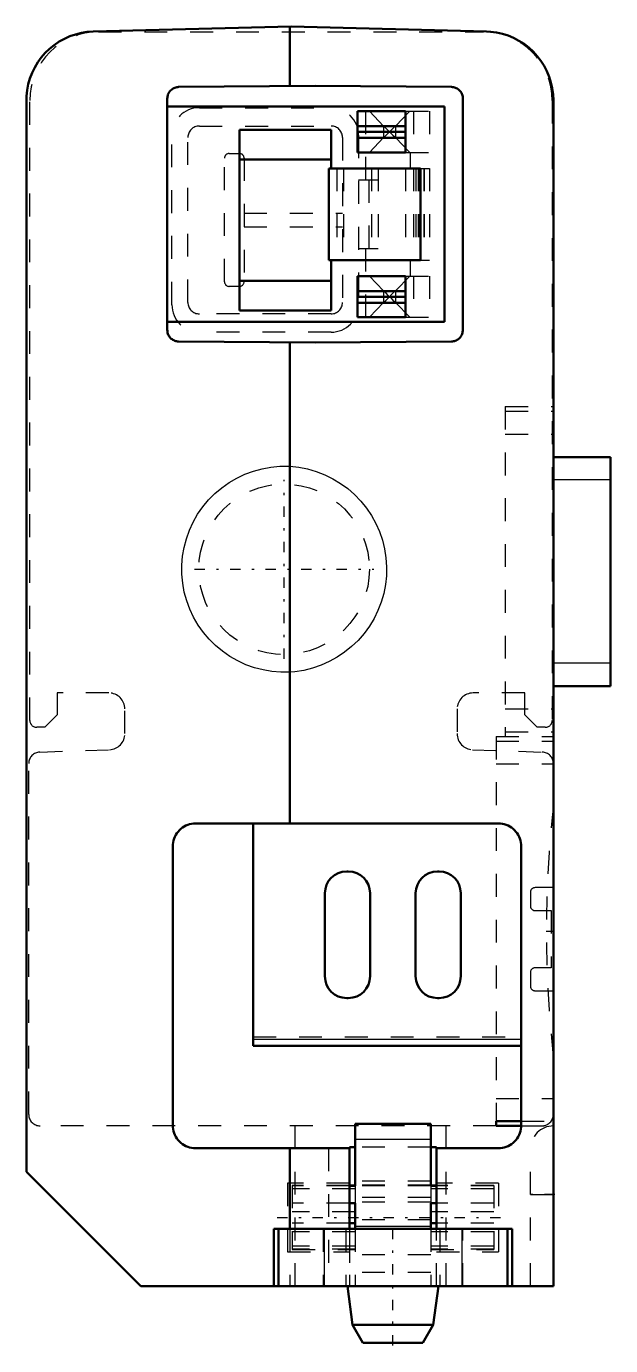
# Model space of a CAD drawing. Header units: millimetres. Extents: x -23 to 2.5, y -2.6 to 55.
import ezdxf

# ---------------------------------------------------------------- set-up
doc = ezdxf.new("R2010")
doc.units = ezdxf.units.MM
doc.linetypes.add('Center', pattern=[1.5, 0.45, -0.5, 0.05, -0.5])
doc.linetypes.add('Dashed', pattern=[2, 1, -1])
for name, color, linetype, lineweight in [('AM_0', 7, 'Continuous', 50), ('AM_4', 3, 'Continuous', 25), ('AM_7', 7, 'Center', 25), ('AM_9', 6, 'Dashed', 25)]:
    doc.layers.add(name, color=color, linetype=linetype, lineweight=lineweight)

# ---------------------------------------------------------------- blocks, each defined once
blk = doc.blocks.new('1_2500_100_p4_1_0_in_2500_100__A__3')
at = {"layer": 'AM_0'}
for p, q in [((-5.35, 7.09), (-8.65, 7.09)), ((-8.65, 7.09), (-8.65, 4.378)), ((-5.35, 7.09), (-5.35, 4.378)), ((-8.65, 4.4), (-8.9, 4.4)), ((-8.65, 4.378), (-8.9, 4.378)), ((-5.1, 4.4), (-5.35, 4.4)), ((-5.1, 4.378), (-5.35, 4.378)), ((-8.65, 3.619), (-8.9, 3.619)), ((-8.65, 3.619), (-8.65, 2.5)), ((-5.35, 3.619), (-5.35, 2.5)), ((-5.1, 3.619), (-5.35, 3.619)), ((-12.2, 2.5), (-1.8, 2.5)), ((-12.2, 2.5), (-12.2, 0)), ((-12, 2.5), (-12, 0)), ((-8.65, 2.751), (-8.9, 2.751)), ((-5.1, 2.751), (-5.35, 2.751)), ((-2, 2.5), (-2, 0)), ((-1.8, 2.5), (-1.8, 0)), ((-12.2, 0), (-1.8, 0))]:
    blk.add_line(p, q, dxfattribs=at)
at = {"layer": 'AM_4'}
for p, q in [((-5.35, 6.406), (-8.65, 6.406)), ((-10, 2.5), (-10, 0)), ((-5.35, 2.601), (-8.65, 2.601)), ((-4, 2.5), (-4, 0))]:
    blk.add_line(p, q, dxfattribs=at)
at = {"layer": 'AM_9'}
for p, q in [((-8.9, 4.4), (-11.4, 4.4)), ((-11.4, 4.4), (-11.4, 1.6)), ((-8.9, 4.378), (-11.4, 4.378)), ((-8.65, 4.256), (-11.4, 4.256)), ((-5.35, 4.59), (-8.65, 4.59)), ((-5.35, 4.409), (-8.65, 4.409)), ((-5.35, 4.389), (-8.65, 4.389)), ((-8.65, 4.378), (-8.65, 3.619)), ((-5.35, 4.378), (-5.35, 3.619)), ((-2.6, 4.256), (-5.35, 4.256)), ((-2.6, 4.4), (-5.1, 4.4)), ((-2.6, 4.378), (-5.1, 4.378)), ((-2.6, 4.4), (-2.6, 1.6)), ((-8.9, 3.619), (-11.4, 3.619)), ((-5.35, 3.875), (-8.65, 3.875)), ((-5.35, 3.674), (-8.65, 3.674)), ((-2.6, 3.619), (-5.1, 3.619)), ((-8.65, 3.249), (-11.4, 3.249)), ((-5.35, 2.897), (-8.65, 2.897)), ((-2.6, 3.249), (-5.35, 3.249)), ((-8.9, 2.751), (-11.4, 2.751)), ((-8.65, 2.381), (-11.4, 2.381)), ((-10.05, 2.5), (-10.05, 0)), ((-9.05, 2.5), (-9.05, 0)), ((-8.65, 2.5), (-8.65, 0)), ((-5.35, 2.5), (-5.35, 0)), ((-2.6, 2.381), (-5.35, 2.381)), ((-2.6, 2.751), (-5.1, 2.751)), ((-4.95, 2.5), (-4.95, 0)), ((-3.95, 0), (-3.95, 2.5)), ((-8.65, 1.744), (-11.4, 1.744)), ((-2.6, 1.744), (-5.35, 1.744)), ((-8.65, 1.622), (-11.4, 1.622)), ((-11.4, 1.6), (-8.65, 1.6)), ((-5.35, 1.373), (-8.65, 1.373)), ((-2.6, 1.622), (-5.35, 1.622)), ((-5.35, 1.6), (-2.6, 1.6)), ((-5.35, 0.604), (-8.65, 0.604)), ((-5.35, 0.595), (-8.65, 0.595))]:
    blk.add_line(p, q, dxfattribs=at)
blk = doc.blocks.new('2_2500_100_p3_0_in_2500_100__A__3')
at = {"layer": 'AM_0'}
for p, q in [((-11.45, 55), (-20.079, 54.774)), ((-11.5, 54.999), (-11.5, 52.397)), ((-2.921, 54.777), (-11.45, 55)), ((-16.85, 41.746), (-16.85, 51.854)), ((-16.354, 52.354), (-10.4, 52.406)), ((-10.4, 52.406), (-4.446, 52.354)), ((-3.95, 51.854), (-3.95, 41.746)), ((-23, 51.775), (-23, 5)), ((-16.85, 51.5), (-4.75, 51.5)), ((-8.55, 51.3), (-8.55, 49.5)), ((-8.55, 51.3), (-6.45, 51.3)), ((-6.45, 51.3), (-6.45, 49.5)), ((-4.75, 51.5), (-4.75, 42.1)), ((0, 51.778), (0, 0)), ((-13.7, 50.49), (-9.7, 50.49)), ((-13.7, 50.49), (-13.7, 42.59)), ((-9.7, 50.49), (-9.7, 48.8)), ((-8.55, 50.645), (-6.45, 50.645)), ((-8.55, 50.4), (-6.45, 50.4)), ((-8.55, 50.134), (-6.45, 50.134)), ((-13.7, 49.19), (-9.7, 49.19)), ((-8.55, 49.5), (-6.45, 49.5)), ((-9.8, 48.8), (-9.8, 44.8)), ((-9.8, 48.8), (-5.8, 48.8)), ((-5.8, 48.8), (-5.8, 44.8)), ((-9.8, 44.8), (-5.8, 44.8)), ((-9.7, 44.8), (-9.7, 42.59)), ((-13.7, 43.89), (-9.7, 43.89)), ((-8.55, 44.1), (-8.55, 42.3)), ((-8.55, 44.1), (-6.45, 44.1)), ((-6.45, 44.1), (-6.45, 42.3)), ((-8.55, 43.445), (-6.45, 43.445)), ((-8.55, 43.2), (-6.45, 43.2)), ((-8.55, 42.934), (-6.45, 42.934)), ((-4.75, 42.1), (-16.85, 42.1)), ((-13.7, 42.59), (-9.7, 42.59)), ((-8.55, 42.3), (-6.45, 42.3)), ((-10.4, 41.194), (-16.354, 41.246)), ((-11.5, 41.203), (-11.5, 20.2)), ((-4.446, 41.246), (-10.4, 41.194)), ((-2.4, 20.2), (-15.615, 20.2)), ((-13.1, 20.2), (-13.1, 10.49)), ((-16.615, 19.2), (-16.615, 7.025)), ((-1.4, 7.025), (-1.4, 19.2)), ((-9.02, 18.11), (-8.95, 18.11)), ((-5.06, 18.11), (-4.99, 18.11)), ((-9.97, 13.53), (-9.97, 17.16)), ((-8, 17.16), (-8, 13.53)), ((-6.01, 13.53), (-6.01, 17.16)), ((-4.04, 17.16), (-4.04, 13.53)), ((-8.95, 12.58), (-9.02, 12.58)), ((-4.99, 12.58), (-5.06, 12.58)), ((-13.1, 10.49), (-1.4, 10.49)), ((-2.5, 7), (-2.5, 7.2)), ((-2.5, 7.2), (-1.4, 7.2)), ((-2.5, 7), (-1.4, 7)), ((-15.615, 6.025), (-8.9, 6.025)), ((-11.5, 6.025), (-11.5, 2.5)), ((-8.9, 2.5), (-8.9, 6.07)), ((-8.65, 6.07), (-8.9, 6.07)), ((-5.1, 6.07), (-5.35, 6.07)), ((-5.1, 6.07), (-5.1, 2.5)), ((-5.1, 6.025), (-2.4, 6.025)), ((-23, 5), (-18, 0)), ((-18, 0), (-12.2, 0)), ((-1.8, 0), (0, 0)), ((-8.982, 0), (-8.76, -1.69)), ((-5.24, -1.69), (-5.018, 0)), ((-8.76, -1.69), (-8.31, -2.47)), ((-8.76, -1.69), (-5.24, -1.69)), ((-5.69, -2.47), (-5.24, -1.69)), ((-8.31, -2.47), (-5.69, -2.47))]:
    blk.add_line(p, q, dxfattribs=at)
for points in [[(-20.079, 54.774), (-20.34, 54.756), (-20.598, 54.715), (-20.852, 54.652), (-21.1, 54.566), (-21.339, 54.46), (-21.567, 54.333), (-21.784, 54.187), (-21.988, 54.022), (-22.176, 53.84), (-22.348, 53.643), (-22.502, 53.431), (-22.636, 53.207), (-22.751, 52.971), (-22.845, 52.727), (-22.917, 52.475), (-22.967, 52.219), (-22.994, 51.958), (-23, 51.775)], [(0, 51.778), (-0.011, 52.039), (-0.046, 52.299), (-0.102, 52.554), (-0.181, 52.804), (-0.281, 53.046), (-0.402, 53.278), (-0.543, 53.498), (-0.702, 53.706), (-0.879, 53.899), (-1.072, 54.076), (-1.279, 54.235), (-1.5, 54.376), (-1.732, 54.497), (-1.974, 54.597), (-2.224, 54.675), (-2.479, 54.732), (-2.739, 54.766), (-2.921, 54.777)], [(-16.85, 51.854), (-16.848, 51.898), (-16.842, 51.941), (-16.833, 51.984), (-16.82, 52.025), (-16.803, 52.066), (-16.783, 52.104), (-16.76, 52.141), (-16.733, 52.176), (-16.704, 52.208), (-16.671, 52.237), (-16.637, 52.264), (-16.6, 52.287), (-16.561, 52.307), (-16.521, 52.324), (-16.479, 52.337), (-16.437, 52.347), (-16.394, 52.352), (-16.354, 52.354)], [(-4.446, 52.354), (-4.402, 52.352), (-4.359, 52.346), (-4.316, 52.336), (-4.275, 52.323), (-4.235, 52.306), (-4.196, 52.285), (-4.16, 52.261), (-4.125, 52.235), (-4.093, 52.205), (-4.064, 52.172), (-4.038, 52.138), (-4.015, 52.101), (-3.995, 52.062), (-3.979, 52.021), (-3.966, 51.98), (-3.957, 51.937), (-3.952, 51.894), (-3.95, 51.854)], [(-16.354, 41.246), (-16.398, 41.248), (-16.441, 41.254), (-16.484, 41.264), (-16.525, 41.277), (-16.565, 41.294), (-16.604, 41.315), (-16.64, 41.339), (-16.675, 41.365), (-16.707, 41.395), (-16.736, 41.428), (-16.762, 41.462), (-16.785, 41.499), (-16.805, 41.538), (-16.821, 41.579), (-16.834, 41.62), (-16.843, 41.663), (-16.848, 41.706), (-16.85, 41.746)], [(-3.95, 41.746), (-3.952, 41.702), (-3.958, 41.659), (-3.967, 41.616), (-3.98, 41.575), (-3.997, 41.534), (-4.017, 41.496), (-4.04, 41.459), (-4.067, 41.424), (-4.096, 41.392), (-4.129, 41.363), (-4.163, 41.336), (-4.2, 41.313), (-4.239, 41.293), (-4.279, 41.276), (-4.321, 41.263), (-4.363, 41.253), (-4.406, 41.248), (-4.446, 41.246)], [(-15.615, 20.2), (-15.702, 20.196), (-15.789, 20.185), (-15.874, 20.166), (-15.957, 20.14), (-16.038, 20.106), (-16.115, 20.066), (-16.189, 20.019), (-16.258, 19.966), (-16.322, 19.907), (-16.381, 19.843), (-16.434, 19.774), (-16.481, 19.7), (-16.521, 19.623), (-16.555, 19.542), (-16.581, 19.459), (-16.6, 19.374), (-16.611, 19.287), (-16.615, 19.2)], [(-1.4, 19.2), (-1.404, 19.287), (-1.415, 19.374), (-1.434, 19.459), (-1.46, 19.542), (-1.494, 19.623), (-1.534, 19.7), (-1.581, 19.774), (-1.634, 19.843), (-1.693, 19.907), (-1.757, 19.966), (-1.826, 20.019), (-1.9, 20.066), (-1.977, 20.106), (-2.058, 20.14), (-2.141, 20.166), (-2.226, 20.185), (-2.313, 20.196), (-2.4, 20.2)], [(-16.615, 7.025), (-16.611, 6.938), (-16.6, 6.851), (-16.581, 6.766), (-16.555, 6.683), (-16.521, 6.602), (-16.481, 6.525), (-16.434, 6.451), (-16.381, 6.382), (-16.322, 6.318), (-16.258, 6.259), (-16.189, 6.206), (-16.115, 6.159), (-16.038, 6.119), (-15.957, 6.085), (-15.874, 6.059), (-15.789, 6.04), (-15.702, 6.029), (-15.615, 6.025)], [(-2.4, 6.025), (-2.313, 6.029), (-2.226, 6.04), (-2.141, 6.059), (-2.058, 6.085), (-1.977, 6.119), (-1.9, 6.159), (-1.826, 6.206), (-1.757, 6.259), (-1.693, 6.318), (-1.634, 6.382), (-1.581, 6.451), (-1.534, 6.525), (-1.494, 6.602), (-1.46, 6.683), (-1.434, 6.766), (-1.415, 6.851), (-1.404, 6.938), (-1.4, 7.025)]]:
    blk.add_lwpolyline(points, dxfattribs=at)
for centre, start, end in [((-9.02, 17.16), 90, 180), ((-8.95, 17.16), 360, 90), ((-5.06, 17.16), 90, 180), ((-4.99, 17.16), 0, 90), ((-9.02, 13.53), 180, 270), ((-8.95, 13.53), 270, 0), ((-5.06, 13.53), 180, 270), ((-4.99, 13.53), 270, 0)]:
    blk.add_arc(centre, 0.95, start, end, dxfattribs=at)
at = {"layer": 'AM_4'}
blk.add_line((-13.1, 10.79), (-1.4, 10.79), dxfattribs=at)
at = {"layer": 'AM_7'}
for p, q in [((-0.315, 15.5), (0.015, 15.5)), ((0.06, 4), (-1.04, 4)), ((-12.06, 3), (-1.94, 3))]:
    blk.add_line(p, q, dxfattribs=at)
at = {"layer": 'AM_9'}
for p, q in [((-2.5, 24), (-2.5, 7.2)), ((-2.5, 24), (0, 24)), ((-2.5, 23.8), (0, 23.8)), ((-2.5, 22.8), (0, 22.8)), ((-13.1, 10.888), (-1.4, 10.888)), ((-2.5, 8.2), (0, 8.2)), ((-1.4, 7.2), (0, 7.2)), ((-1.4, 7), (0, 7)), ((-5.35, 6.07), (-8.65, 6.07)), ((-0.99, 0), (-0.99, 6)), ((-8.9, 4.5), (-11.6, 4.5)), ((-11.6, 4.5), (-11.6, 1.5)), ((-2.4, 4.5), (-5.1, 4.5)), ((-2.4, 4.5), (-2.4, 1.5)), ((-0.99, 4), (0, 4)), ((-11.5, 2.5), (-11.5, 0)), ((-8.9, 2.5), (-8.9, 0)), ((-5.1, 0), (-5.1, 2.5)), ((-11.6, 1.5), (-8.9, 1.5)), ((-5.1, 1.5), (-2.4, 1.5))]:
    blk.add_line(p, q, dxfattribs=at)
for centre, radius, start, end in [((50.267, 15.5), 50.567, 173.75574, 186.24426), ((0.01, 6), 1, 90.57297, 180)]:
    blk.add_arc(centre, radius, start, end, dxfattribs=at)
blk = doc.blocks.new('3_2500_100_p4_2_0_in_2500_100__A__3')
at = {"layer": 'AM_7'}
blk.add_line((-7, -2.5935), (-7, 2.625), dxfattribs=at)
blk = doc.blocks.new('4_2500_100_p2_0_in_2500_100__A__3')
at = {"layer": 'AM_0'}
for p, q in [((2.5, 36.2), (0, 36.2)), ((2.5, 36.2), (2.5, 26.2)), ((0, 26.2), (2.5, 26.2))]:
    blk.add_line(p, q, dxfattribs=at)
at = {"layer": 'AM_4'}
for p, q in [((2.5, 35.2), (0, 35.2)), ((2.5, 27.2), (0, 27.2))]:
    blk.add_line(p, q, dxfattribs=at)
at = {"layer": 'AM_7'}
for p, q in [((-11.75, 27.391), (-11.75, 35.209)), ((-15.659, 31.3), (-7.841, 31.3))]:
    blk.add_line(p, q, dxfattribs=at)
at = {"layer": 'AM_9'}
for p, q in [((-15.45, 51.45), (-9.7, 51.45)), ((-8.2, 51.3), (-8.2, 48.3)), ((-8.03, 51.3), (-7.406, 50.651)), ((-6.894, 50.651), (-6.27, 51.3)), ((-6.45, 51.3), (-5.4, 51.3)), ((-6.1, 51.3), (-6.1, 49.5)), ((-5.4, 51.3), (-5.4, 49.5)), ((-16.65, 42.85), (-16.65, 50.25)), ((-15.95, 42.95), (-15.95, 50.15)), ((-15.45, 50.65), (-9.7, 50.65)), ((-9.2, 50.15), (-9.2, 42.95)), ((-8.5, 50.25), (-8.5, 42.85)), ((-7.406, 50.149), (-8.03, 49.5)), ((-7.406, 50.651), (-7.406, 50.149)), ((-7.406, 50.651), (-7.4, 50.645)), ((-7.4, 50.155), (-7.406, 50.149)), ((-7.4, 50.645), (-6.9, 50.645)), ((-7.4, 50.155), (-6.9, 50.155)), ((-7.15, 50.409), (-7.15, 50.391)), ((-6.9, 50.645), (-6.894, 50.651)), ((-6.894, 50.149), (-6.9, 50.155)), ((-6.894, 50.651), (-6.894, 50.149)), ((-6.27, 49.5), (-6.894, 50.149)), ((-14.35, 43.85), (-14.35, 49.25)), ((-14.15, 49.45), (-13.7, 49.45)), ((-13.5, 49.25), (-13.5, 43.85)), ((-6.45, 49.5), (-5.4, 49.5)), ((-6.25, 49.5), (-6.25, 48.8)), ((-9.45, 48.8), (-9.45, 44.8)), ((-9.152, 48.8), (-9.152, 44.8)), ((-7.943, 48.8), (-7.943, 44.8)), ((-7.65, 48.8), (-7.65, 44.8)), ((-6.45, 48.8), (-6.45, 44.8)), ((-6.1, 48.8), (-6.1, 44.8)), ((-6, 48.8), (-6, 44.8)), ((-5.9, 48.8), (-5.9, 44.8)), ((-5.85, 48.8), (-5.85, 44.8)), ((-5.844, 48.8), (-5.844, 44.8)), ((-5.8, 48.8), (-5.4, 48.8)), ((-5.65, 48.8), (-5.65, 44.8)), ((-5.644, 48.8), (-5.644, 44.8)), ((-5.4, 48.8), (-5.4, 44.8)), ((-8.5, 48.3), (-7.65, 48.3)), ((-8.05, 48.3), (-8.05, 45.3)), ((-13.5, 46.85), (-9.2, 46.85)), ((-13.5, 46.25), (-9.2, 46.25)), ((-8.5, 45.3), (-7.65, 45.3)), ((-8.2, 45.3), (-8.2, 42.3)), ((-6.25, 44.8), (-6.25, 44.1)), ((-5.8, 44.8), (-5.4, 44.8)), ((-8.03, 44.1), (-7.406, 43.451)), ((-6.894, 43.451), (-6.27, 44.1)), ((-6.45, 44.1), (-5.4, 44.1)), ((-6.1, 44.1), (-6.1, 42.3)), ((-5.4, 44.1), (-5.4, 42.3)), ((-13.7, 43.65), (-14.15, 43.65)), ((-7.406, 43.451), (-7.406, 42.949)), ((-7.406, 43.451), (-7.4, 43.445)), ((-7.4, 43.445), (-6.9, 43.445)), ((-7.15, 43.209), (-7.15, 43.191)), ((-6.9, 43.445), (-6.894, 43.451)), ((-6.894, 43.451), (-6.894, 42.949)), ((-7.406, 42.949), (-8.03, 42.3)), ((-7.4, 42.955), (-7.406, 42.949)), ((-7.4, 42.955), (-6.9, 42.955)), ((-6.894, 42.949), (-6.9, 42.955)), ((-6.27, 42.3), (-6.894, 42.949)), ((-9.7, 42.45), (-15.45, 42.45)), ((-6.45, 42.3), (-5.4, 42.3)), ((-9.7, 41.65), (-15.45, 41.65)), ((-2.1, 38.4), (0, 38.4)), ((-2.1, 38.4), (-2.1, 24)), ((-2.1, 38.2), (0, 38.2)), ((-2.1, 37.2), (0, 37.2)), ((-2.1, 25.2), (0, 25.2)), ((-2.1, 24.2), (0, 24.2)), ((-9.03, 18.11), (-9.02, 18.11)), ((-9.98, 13.53), (-9.98, 17.16)), ((-8.01, 17.16), (-8.01, 13.53)), ((-9.02, 12.58), (-9.03, 12.58)), ((-11.29, 7), (-11.29, 0)), ((-4.69, 7), (-4.69, 0)), ((-9.815, 6.025), (-9.815, 0)), ((-8.9, 6.025), (-8.89, 6.025)), ((-8.89, 6.025), (-8.89, 0)), ((-8.89, 4.5), (-8.9, 4.5)), ((-8.9, 1.5), (-8.89, 1.5))]:
    blk.add_line(p, q, dxfattribs=at)
for points in [[(-7.15, 50.409), (-7.154, 50.41), (-7.161, 50.414), (-7.191, 50.441), (-7.301, 50.549), (-7.381, 50.626), (-7.4, 50.645)], [(-7.4, 50.155), (-7.314, 50.239), (-7.195, 50.355), (-7.175, 50.373), (-7.154, 50.39), (-7.15, 50.391)], [(-6.9, 50.645), (-6.986, 50.561), (-7.105, 50.445), (-7.125, 50.427), (-7.146, 50.41), (-7.15, 50.409)], [(-7.15, 50.391), (-7.146, 50.39), (-7.139, 50.386), (-7.109, 50.359), (-6.999, 50.251), (-6.919, 50.174), (-6.9, 50.155)], [(-7.15, 43.209), (-7.154, 43.21), (-7.161, 43.214), (-7.191, 43.241), (-7.301, 43.349), (-7.381, 43.426), (-7.4, 43.445)], [(-6.9, 43.445), (-6.986, 43.361), (-7.105, 43.245), (-7.125, 43.227), (-7.146, 43.21), (-7.15, 43.209)], [(-7.4, 42.955), (-7.314, 43.039), (-7.195, 43.155), (-7.175, 43.173), (-7.154, 43.19), (-7.15, 43.191)], [(-7.15, 43.191), (-7.146, 43.19), (-7.139, 43.186), (-7.109, 43.159), (-6.999, 43.051), (-6.919, 42.974), (-6.9, 42.955)], [(-11.5, 26.806), (-11.893, 26.804), (-12.284, 26.836), (-12.671, 26.902), (-13.05, 27.002), (-13.42, 27.134), (-13.777, 27.299), (-14.117, 27.493), (-14.44, 27.717), (-14.742, 27.968), (-15.021, 28.244), (-15.275, 28.543), (-15.502, 28.864), (-15.699, 29.203), (-15.867, 29.558), (-16.003, 29.926), (-16.107, 30.304), (-16.177, 30.691), (-16.213, 31.082), (-16.215, 31.474), (-16.183, 31.865), (-16.116, 32.252), (-16.017, 32.632), (-15.884, 33.001), (-15.72, 33.358), (-15.525, 33.699), (-15.302, 34.022), (-15.051, 34.324), (-14.775, 34.603), (-14.475, 34.856), (-14.155, 35.083), (-13.816, 35.281), (-13.461, 35.449), (-13.093, 35.585), (-12.714, 35.688), (-12.328, 35.758), (-11.937, 35.794), (-11.544, 35.796), (-11.5, 35.794)], [(-11.5, 35.794), (-11.109, 35.753), (-10.724, 35.677), (-10.346, 35.568), (-9.98, 35.427), (-9.627, 35.254), (-9.29, 35.051), (-8.973, 34.82), (-8.677, 34.562), (-8.404, 34.279), (-8.158, 33.973), (-7.938, 33.647), (-7.748, 33.303), (-7.589, 32.944), (-7.462, 32.573), (-7.367, 32.191), (-7.307, 31.803), (-7.28, 31.411), (-7.287, 31.018), (-7.329, 30.628), (-7.404, 30.242), (-7.513, 29.865), (-7.655, 29.498), (-7.827, 29.145), (-8.03, 28.809), (-8.262, 28.491), (-8.52, 28.195), (-8.803, 27.923), (-9.108, 27.676), (-9.434, 27.457), (-9.778, 27.267), (-10.137, 27.108), (-10.509, 26.98), (-10.89, 26.886), (-11.279, 26.825), (-11.5, 26.806)]]:
    blk.add_lwpolyline(points, dxfattribs=at)
blk.add_circle((-11.75, 31.3), 3.723, dxfattribs=at)
for centre, radius, start, end in [((-15.45, 50.25), 1.2, 90, 180), ((-9.7, 50.25), 1.2, 360, 90), ((-15.45, 50.15), 0.5, 90, 180), ((-9.7, 50.15), 0.5, 360, 90), ((-14.15, 49.25), 0.2, 90, 180), ((-13.7, 49.25), 0.2, 0, 90), ((-14.15, 43.85), 0.2, 180, 270), ((-13.7, 43.85), 0.2, 270, 0), ((-15.45, 42.85), 1.2, 180, 270), ((-15.45, 42.95), 0.5, 180, 270), ((-9.7, 42.95), 0.5, 270, 0), ((-9.7, 42.85), 1.2, 270, 0), ((-9.03, 17.16), 0.95, 90, 180), ((-8.96, 17.16), 0.95, 360, 90), ((-9.03, 13.53), 0.95, 180, 270), ((-8.96, 13.53), 0.95, 270, 0)]:
    blk.add_arc(centre, radius, start, end, dxfattribs=at)
blk = doc.blocks.new('5_2500_100_p1_0_in_2500_100__A__3')
at = {"layer": 'AM_9'}
for p, q in [((-19.85, 54.76), (-3.05, 54.76)), ((-22.85, 24.7), (-22.85, 51.76)), ((-0.05, 51.76), (-0.05, 24.7)), ((-21.65, 25.9), (-21.65, 24.95)), ((-19.4, 25.9), (-21.65, 25.9)), ((-1.25, 25.9), (-3.5, 25.9)), ((-1.25, 24.95), (-1.25, 25.9)), ((-21.65, 24.95), (-22.2, 24.4)), ((-18.7, 24.123), (-18.7, 25.2)), ((-4.2, 25.2), (-4.2, 24.123)), ((-0.7, 24.4), (-1.25, 24.95)), ((-22.2, 24.4), (-22.55, 24.4)), ((-0.35, 24.4), (-0.7, 24.4)), ((-22.417, 23.317), (-19.376, 23.423)), ((-3.524, 23.423), (-0.483, 23.317)), ((-22.9, 7.5), (-22.9, 22.817)), ((0, 17.4), (-0.8, 17.4)), ((-1, 17.2), (-1, 16.6)), ((-0.8, 16.4), (-0.1, 16.4)), ((-0.1, 16.4), (-0.1, 13.9)), ((-0.1, 13.9), (-0.8, 13.9)), ((-1, 13.7), (-1, 13.1)), ((-0.8, 12.9), (0, 12.9)), ((-2.5, 7), (-22.4, 7))]:
    blk.add_line(p, q, dxfattribs=at)
for centre, radius, start, end in [((-19.85, 51.76), 3, 90, 180), ((-3.05, 51.76), 3, 0, 90), ((-19.4, 25.2), 0.7, 360, 90), ((-3.5, 25.2), 0.7, 90, 180), ((-22.55, 24.7), 0.3, 180, 270), ((-0.35, 24.7), 0.3, 270, 360), ((-19.4, 24.123), 0.7, 272.00079, 0), ((-3.5, 24.123), 0.7, 180, 267.99921), ((-22.4, 22.817), 0.5, 92.00079, 180), ((-0.5, 22.817), 0.5, 0, 87.99921), ((-0.8, 17.2), 0.2, 90, 180), ((-0.8, 16.6), 0.2, 180, 270), ((-0.8, 13.7), 0.2, 90, 180), ((-0.8, 13.1), 0.2, 180, 270), ((-22.4, 7.5), 0.5, 180, 270), ((-0.5, 7.5), 0.5, 270, 360)]:
    blk.add_arc(centre, radius, start, end, dxfattribs=at)

msp = doc.modelspace()

# ---------------------------------------------------------------- block references
for name in ['2_2500_100_p3_0_in_2500_100__A__3', '5_2500_100_p1_0_in_2500_100__A__3', '4_2500_100_p2_0_in_2500_100__A__3', '1_2500_100_p4_1_0_in_2500_100__A__3', '3_2500_100_p4_2_0_in_2500_100__A__3']:
    msp.add_blockref(name, (0, 0))

doc.saveas('drawing.dxf')
